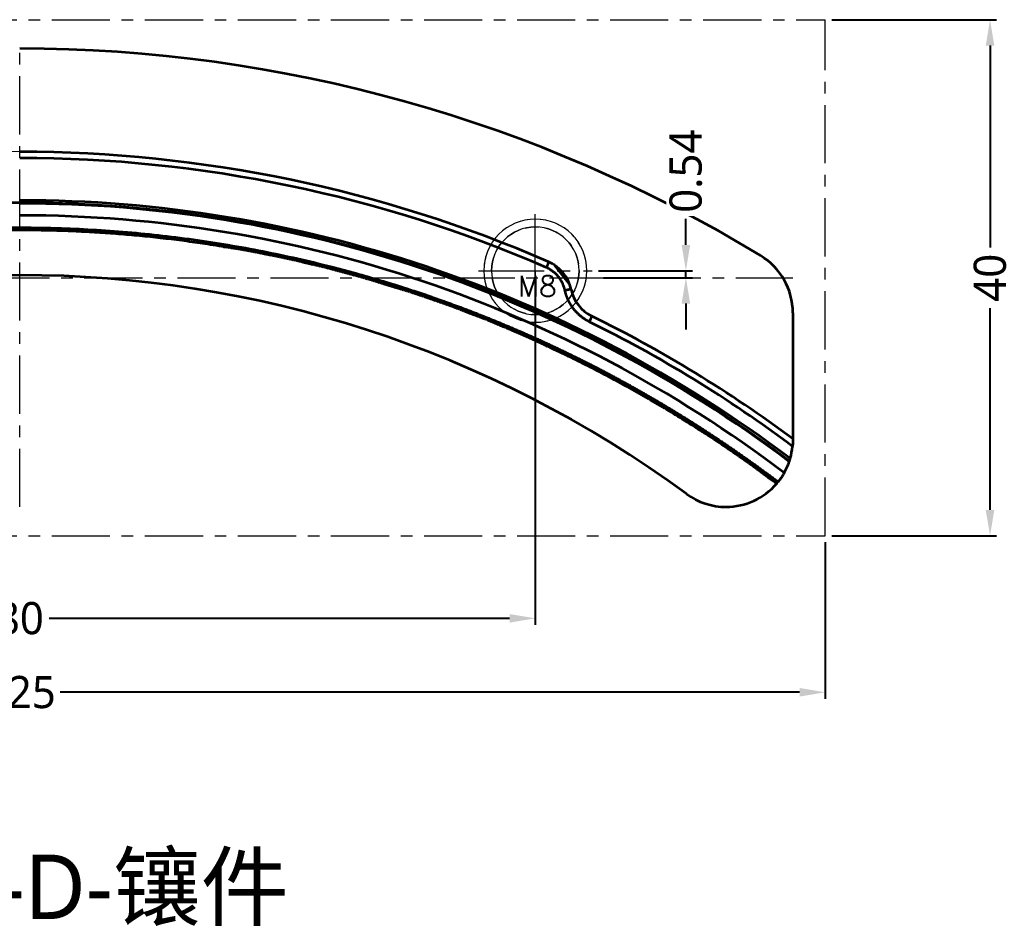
# Model space of a CAD drawing. Header units: millimetres. Extents: x -14 to 198, y 108 to 271.
# Drawn here: x 49.9 to 126.8, y 108.3 to 178.6 of the extents above; entities that cross this region are included whole.
import ezdxf
from ezdxf.lldxf.tags import DXFTag

# ---------------------------------------------------------------- set-up
doc = ezdxf.new("R2010")
doc.units = ezdxf.units.MM
doc.linetypes.add('CENTER', pattern=[50.8, 31.75, -6.35, 6.35, -6.35])
doc.linetypes.add('HIDDEN', pattern=[9.525, 6.35, -3.175])
doc.layers.add('4', color=7, linetype='Continuous', true_color=0xffffff)
doc.layers.add('dim', color=82, linetype='Continuous', lineweight=9)
doc.layers.add('screw', color=33, linetype='Continuous', lineweight=13)
doc.styles.add('Capful-A', font='')
doc.styles.add('TXT', font='txt.shx', dxfattribs={"bigfont": 'gbcbig.shx'})
doc.styles.get('Capful-A').set_extended_font_data('Microsoft YaHei')
tags = doc.linetypes.add('DASHED', pattern=[25.72, 12.86, -12.86]).pattern_tags.tags
tags[6:7] = [DXFTag(74, 4), DXFTag(75, 0), DXFTag(340, '0'), DXFTag(46, 0.0), DXFTag(50, 0.0), DXFTag(44, 0.0), DXFTag(45, 0.0)]
tags[4:5] = [DXFTag(74, 4), DXFTag(75, 0), DXFTag(340, '0'), DXFTag(46, 0.0), DXFTag(50, 0.0), DXFTag(44, 0.0), DXFTag(45, 0.0)]
doc.dimstyles.new('Capful-A-1.0', dxfattribs={"dimtxt": 2.5, "dimasz": 2.5, "dimexe": 1.5, "dimexo": 1, "dimgap": 1.5, "dimtad": 0, "dimdsep": 46, "dimtxsty": 'Capful-A', "dimcen": 0, "dimclrt": 7, "dimazin": 2, "dimtfac": 1, "dimtmove": 0, "dimatfit": 3, "dimfxl": 0, "dimtolj": 1, "dimtzin": 0, "dimarcsym": 0})

# ---------------------------------------------------------------- blocks, each defined once
blk = doc.blocks.new('screw_m8_g')
at = {"layer": 'screw', "color": 1, "linetype": 'CENTER', "ltscale": 0.16}
for p, q in [((0, -4.4), (0, 4.4)), ((-4.4, 0), (4.4, 0))]:
    blk.add_line(p, q, dxfattribs=at)
at = {"layer": 'screw', "color": 33, "linetype": 'HIDDEN', "ltscale": 0.16}
blk.add_circle((0, 0), 3.4, dxfattribs=at)
at = {"layer": 'screw', "color": 92, "linetype": 'HIDDEN', "ltscale": 0.16}
blk.add_arc((0, 0), 4, 270, 180, dxfattribs=at)
at = {"layer": 'screw', "color": 6, "style": 'TXT'}
blk.add_text('M8', height=1.6, dxfattribs=at).set_placement((-1.36, -2))
blk = doc.blocks.new('*D36')
at = {"layer": 'Defpoints', "color": 0, "transparency": 16777216}
for p in [(112.359, 178.607), (112.359, 138.607), (125.141, 138.607)]:
    blk.add_point(p, dxfattribs=at)
at = {"layer": 'dim', "color": 0, "lineweight": -2, "transparency": 16777216}
for p, q in [((112.859, 178.607), (125.641, 178.607)), ((125.141, 176.607), (125.141, 160.96)), ((125.141, 140.607), (125.141, 156.254)), ((112.859, 138.607), (125.641, 138.607))]:
    blk.add_line(p, q, dxfattribs=at)
at = {"layer": 'dim', "color": 0, "transparency": 16777216}
for points in [[(124.807, 176.607), (125.474, 176.607), (125.141, 178.607)], [(124.807, 140.607), (125.474, 140.607), (125.141, 138.607)]]:
    blk.add_solid(points, dxfattribs=at)
at = {"layer": 'dim', "color": 7, "transparency": 16777216, "insert": (125.141, 158.607), "char_height": 2.5, "attachment_point": 5, "rotation": 90, "style": 'Capful-A', "bg_fill": 3, "box_fill_scale": 1.1, "bg_fill_color": 256, "bg_fill_true_color": 13158600, "bg_fill_transparency": 0}
blk.add_mtext('\\A1;40', dxfattribs=at)
blk = doc.blocks.new('*D38')
at = {"layer": 'Defpoints', "color": 0, "transparency": 16777216}
for p in [(-12.641, 138.607), (112.359, 138.607), (112.359, 126.465)]:
    blk.add_point(p, dxfattribs=at)
at = {"layer": 'dim', "color": 0, "lineweight": -2, "transparency": 16777216}
for p, q in [((-12.641, 138.107), (-12.641, 125.966)), ((112.359, 138.107), (112.359, 125.966)), ((-10.641, 126.465), (46.742, 126.465)), ((110.359, 126.465), (52.977, 126.465))]:
    blk.add_line(p, q, dxfattribs=at)
at = {"layer": 'dim', "color": 0, "transparency": 16777216}
for points in [[(-10.641, 126.799), (-10.641, 126.132), (-12.641, 126.465)], [(110.359, 126.799), (110.359, 126.132), (112.359, 126.465)]]:
    blk.add_solid(points, dxfattribs=at)
at = {"layer": 'dim', "color": 7, "transparency": 16777216, "insert": (49.859, 126.465), "char_height": 2.5, "attachment_point": 5, "style": 'Capful-A', "bg_fill": 3, "box_fill_scale": 1.1, "bg_fill_color": 256, "bg_fill_true_color": 13158600, "bg_fill_transparency": 0}
blk.add_mtext('\\A1;125', dxfattribs=at)
blk = doc.blocks.new('*D39')
at = {"layer": 'Defpoints', "color": 0, "transparency": 16777216}
for p in [(9.86, 159.151), (89.859, 159.151), (89.859, 132.196)]:
    blk.add_point(p, dxfattribs=at)
at = {"layer": 'dim', "color": 0, "lineweight": -2, "transparency": 16777216}
for p, q in [((9.86, 158.652), (9.86, 131.696)), ((89.859, 158.652), (89.859, 131.696)), ((11.86, 132.196), (47.572, 132.196)), ((87.859, 132.196), (52.148, 132.196))]:
    blk.add_line(p, q, dxfattribs=at)
at = {"layer": 'dim', "color": 0, "transparency": 16777216}
for points in [[(11.86, 132.529), (11.86, 131.862), (9.86, 132.196)], [(87.859, 132.529), (87.859, 131.862), (89.859, 132.196)]]:
    blk.add_solid(points, dxfattribs=at)
at = {"layer": 'dim', "color": 7, "transparency": 16777216, "insert": (49.86, 132.196), "char_height": 2.5, "attachment_point": 5, "style": 'Capful-A', "bg_fill": 3, "box_fill_scale": 1.1, "bg_fill_color": 256, "bg_fill_true_color": 13158600, "bg_fill_transparency": 0}
blk.add_mtext('\\A1;80', dxfattribs=at)
blk = doc.blocks.new('*D40')
at = {"layer": 'Defpoints', "color": 0, "transparency": 16777216}
for p in [(94.259, 159.151), (94.646, 158.607), (101.542, 158.607)]:
    blk.add_point(p, dxfattribs=at)
at = {"layer": 'dim', "color": 0, "lineweight": -2, "transparency": 16777216}
for p, q in [((101.542, 161.151), (101.542, 163.172)), ((94.759, 159.151), (102.042, 159.151)), ((95.145, 158.607), (102.042, 158.607)), ((101.542, 158.607), (101.542, 159.151)), ((101.542, 156.607), (101.542, 154.607))]:
    blk.add_line(p, q, dxfattribs=at)
at = {"layer": 'dim', "color": 0, "transparency": 16777216}
for points in [[(101.209, 161.151), (101.876, 161.151), (101.542, 159.151)], [(101.209, 156.607), (101.876, 156.607), (101.542, 158.607)]]:
    blk.add_solid(points, dxfattribs=at)
at = {"layer": 'dim', "color": 7, "transparency": 16777216, "insert": (101.542, 166.872), "char_height": 2.5, "attachment_point": 5, "rotation": 90, "style": 'Capful-A', "bg_fill": 3, "box_fill_scale": 1.1, "bg_fill_color": 256, "bg_fill_true_color": 13158600, "bg_fill_transparency": 0}
blk.add_mtext('\\A1;0.54', dxfattribs=at)

msp = doc.modelspace()

# ---------------------------------------------------------------- linework, layer by layer
at = {"layer": '4', "color": 8, "linetype": 'DASHED', "lineweight": 18}
for p, q in [((89.859, 162.551), (89.859, 163.151)), ((89.859, 159.151), (89.859, 162.551)), ((90.907, 159.859), (90.907, 159.859)), ((91.378, 159.568), (91.344, 159.612)), ((89.859, 159.151), (89.859, 155.751)), ((92.546, 158.069), (92.509, 158.116)), ((89.859, 155.751), (89.859, 155.151)), ((94.27, 155.65), (94.269, 155.649))]:
    msp.add_line(p, q, dxfattribs=at)
at = {"layer": '4', "color": 7, "linetype": 'Continuous', "lineweight": 35}
for p, q in [((91.344, 159.612), (91.325, 159.636)), ((92.509, 158.116), (91.378, 159.568)), ((92.565, 158.044), (92.546, 158.069)), ((109.839, 155.892), (109.839, 146.111))]:
    msp.add_line(p, q, dxfattribs=at)
for centre, radius, start, end in [((49.859, 65.413), 110.96, 58.79815, 90), ((49.859, 65.413), 102.955, 66.51868, 90), ((49.859, 65.413), 102.477, 66.50792, 90), ((49.859, 65.413), 99.202, 52.94549, 90), ((49.859, 65.413), 99.011, 52.90566, 127.09434), ((49.859, 65.413), 99.001, 52.90371, 90), ((49.859, 65.413), 98.958, 52.89549, 90), ((49.859, 65.413), 98.032, 52.77182, 90), ((104.659, 155.892), 5.18, 0, 58.79815), ((49.859, 71.449), 87.361, 53.68891, 126.31109), ((49.859, 65.413), 100.547, 53.37784, 63.80423), ((49.859, 65.413), 100.07, 53.19087, 63.79553), ((104.659, 146.02), 5.18, 343.88659, 354.60181), ((104.659, 146.02), 5.18, 330.5041, 341.02661), ((104.659, 146.02), 5.18, 270, 319.31688), ((104.659, 146.02), 5.18, 233.68891, 270)]:
    msp.add_arc(centre, radius, start, end, dxfattribs=at)
at = {"layer": '4', "color": 8, "linetype": 'DASHED', "lineweight": 18}
for centre, radius, start, end in [((49.859, 65.413), 102.98, 66.62163, 113.38738), ((49.859, 65.413), 102.98, 66.50943, 90), ((89.859, 159.151), 4, 90, 270), ((89.859, 159.151), 4, 270, 90), ((89.859, 159.151), 3.4, 90, 270), ((89.859, 159.151), 3.4, 270, 90), ((49.859, 65.413), 100.572, 53.38842, 63.79564), ((49.859, 65.413), 100.573, 53.38849, 63.69318)]:
    msp.add_arc(centre, radius, start, end, dxfattribs=at)
at = {"layer": '4', "color": 7, "linetype": 'Continuous', "lineweight": 35}
for centre, major_axis, ratio, start_param, end_param in [((89.672, 157.073), (2.518, 1.674), 0.998057, 5.907596, 6.856626), ((95.584, 158.343), (2.567, 1.598), 0.9981, 2.795701, 3.697357)]:
    msp.add_ellipse(centre, major_axis=major_axis, ratio=ratio, start_param=start_param, end_param=end_param, dxfattribs=at)
for points, degree, knots in [([(-8.984, 142.782), (-7.477, 143.919), (-5.944, 145.008), (-2.83, 147.087), (-1.25, 148.078), (1.951, 149.96), (5.191, 151.743), (10.154, 154.118), (15.198, 156.194), (20.307, 157.97), (23.742, 158.957), (26.326, 159.623), (27.62, 159.938), (29.131, 160.274), (29.887, 160.433), (30.266, 160.511), (30.455, 160.55), (30.549, 160.569), (30.597, 160.578), (30.62, 160.583), (30.63, 160.585), (30.635, 160.586), (30.637, 160.587), (30.641, 160.587), (32.438, 160.948), (36.048, 161.567), (41.494, 162.189), (45.135, 162.399), (47.866, 162.481), (48.833, 162.496), (49.8, 162.497), (49.885, 162.497), (49.914, 162.497), (49.97, 162.497), (50.112, 162.497), (50.481, 162.495), (51.276, 162.488), (53.774, 162.441), (57.865, 162.219), (63.307, 161.618), (68.719, 160.711), (72.297, 159.902), (74.075, 159.447)], 3, [0, 0, 0, 0, 0.0625, 0.0625, 0.125, 0.125, 0.1875, 0.25, 0.3125, 0.375, 0.4375, 0.4375, 0.46875, 0.484375, 0.492187, 0.496094, 0.498047, 0.499023, 0.499512, 0.499756, 0.499878, 0.499878, 0.499939, 0.499939, 0.5, 0.5625, 0.625, 0.6875, 0.6875, 0.71875, 0.720703, 0.720703, 0.72168, 0.72168, 0.722656, 0.726562, 0.734375, 0.75, 0.8125, 0.875, 0.9375, 1, 1, 1, 1]), ([(108.587, 142.644), (108.304, 142.857), (107.692, 143.294), (107.06, 143.78), (106.414, 144.246), (105.76, 144.702), (105.104, 145.155), (104.446, 145.605), (103.786, 146.052), (103.119, 146.488), (102.44, 146.905), (102.433, 146.909), (102.426, 146.914), (102.418, 146.919), (102.411, 146.923), (102.404, 146.928), (102.397, 146.932), (102.39, 146.937), (102.382, 146.942), (102.375, 146.946), (102.368, 146.951), (102.361, 146.956), (102.353, 146.96), (102.346, 146.965), (102.339, 146.969), (102.332, 146.974), (102.324, 146.979), (96.768, 150.526), (90.785, 153.293), (90.777, 153.297), (90.769, 153.3), (90.762, 153.304), (90.754, 153.308), (90.746, 153.311), (90.738, 153.315), (90.73, 153.318), (90.723, 153.322), (90.715, 153.326), (90.707, 153.329), (90.699, 153.333), (90.691, 153.336), (90.684, 153.34), (90.676, 153.344), (90.668, 153.347), (90.66, 153.351), (89.942, 153.696), (89.216, 154.025), (88.484, 154.341), (87.751, 154.655), (87.014, 154.957), (86.283, 155.275), (85.538, 155.56), (84.792, 155.841), (84.049, 156.13), (83.305, 156.416), (82.553, 156.679), (81.799, 156.939), (81.044, 157.196), (80.289, 157.45), (79.529, 157.691), (78.765, 157.917), (78.749, 157.923), (78.732, 157.928), (78.716, 157.933), (78.699, 157.938), (78.683, 157.943), (78.667, 157.948), (78.65, 157.953), (78.634, 157.958), (78.617, 157.963), (78.601, 157.968), (78.584, 157.973), (78.568, 157.978), (78.552, 157.983), (78.535, 157.988), (78.519, 157.993), (78.486, 158.003), (78.47, 158.008), (78.453, 158.013), (78.437, 158.018), (78.42, 158.023), (78.404, 158.028), (78.388, 158.033), (78.371, 158.038), (78.355, 158.044), (78.338, 158.049), (78.322, 158.054), (78.306, 158.059), (78.289, 158.064), (78.273, 158.069), (78.256, 158.074), (78.24, 158.079), (77.48, 158.32), (76.716, 158.547), (75.948, 158.761), (75.18, 158.972), (74.41, 159.178), (73.639, 159.381), (72.863, 159.565), (72.087, 159.745), (71.313, 159.936), (70.534, 160.106), (69.753, 160.267), (68.972, 160.424), (68.19, 160.582), (67.406, 160.724), (66.621, 160.86), (65.833, 160.981), (65.824, 160.982), (65.816, 160.983), (65.807, 160.985), (65.799, 160.986), (65.79, 160.988), (65.782, 160.989), (65.774, 160.99), (65.765, 160.992), (65.757, 160.993), (65.748, 160.995), (65.74, 160.996), (65.731, 160.997), (65.723, 160.999), (65.714, 161), (65.706, 161.002), (65.697, 161.003), (59.195, 162.073), (52.608, 162.259), (49.319, 162.351), (46.031, 162.222), (46.014, 162.221), (45.997, 162.22), (45.98, 162.22), (45.963, 162.219), (45.946, 162.218), (45.928, 162.218), (45.911, 162.217), (45.894, 162.216), (45.104, 162.191), (44.315, 162.15), (43.526, 162.101), (42.738, 162.036), (41.949, 161.988), (41.161, 161.927), (40.373, 161.864), (39.585, 161.804), (39.57, 161.802), (39.556, 161.801), (39.542, 161.799), (39.527, 161.798), (39.513, 161.796), (39.499, 161.795), (39.484, 161.793), (39.453, 161.79), (39.437, 161.788), (39.42, 161.786), (39.403, 161.785), (39.387, 161.783), (39.37, 161.781), (39.353, 161.779), (39.337, 161.777), (38.556, 161.67), (37.775, 161.563), (36.994, 161.457), (36.215, 161.337), (35.434, 161.233), (34.655, 161.114), (33.877, 160.987), (33.102, 160.845), (33.085, 160.842), (33.068, 160.839), (33.051, 160.836), (33.034, 160.833), (33.017, 160.83), (33, 160.827), (32.983, 160.824), (32.95, 160.819), (32.933, 160.816), (32.916, 160.813), (32.899, 160.81), (32.882, 160.807), (32.865, 160.804), (32.848, 160.801), (32.832, 160.798), (32.054, 160.668), (31.28, 160.523), (30.506, 160.372), (29.735, 160.208), (28.964, 160.046), (28.195, 159.872), (27.428, 159.691), (26.665, 159.496), (26.648, 159.492), (26.631, 159.488), (26.615, 159.484), (26.598, 159.48), (26.581, 159.476), (26.565, 159.472), (26.548, 159.468), (26.523, 159.461), (26.515, 159.459), (26.507, 159.457), (26.498, 159.455), (26.49, 159.453), (26.482, 159.451), (26.473, 159.449), (26.465, 159.447), (26.457, 159.445), (26.448, 159.443), (26.44, 159.441), (26.432, 159.439), (26.423, 159.437), (26.415, 159.435), (26.407, 159.433), (26.398, 159.431), (25.615, 159.245), (24.835, 159.044), (24.057, 158.836), (23.281, 158.618), (22.506, 158.398), (21.734, 158.169), (20.964, 157.932), (20.197, 157.686), (19.43, 157.442), (18.665, 157.189), (17.903, 156.928), (17.144, 156.657), (16.386, 156.386), (15.631, 156.104), (14.88, 155.815), (14.133, 155.513), (14.125, 155.51), (14.117, 155.506), (14.109, 155.503), (14.101, 155.5), (14.093, 155.497), (14.085, 155.494), (14.077, 155.491), (14.069, 155.488), (14.061, 155.484), (14.053, 155.481), (14.045, 155.478), (14.038, 155.475), (14.03, 155.472), (14.022, 155.469), (14.014, 155.465), (13.998, 155.459), (13.99, 155.456), (13.982, 155.453), (13.974, 155.45), (13.966, 155.447), (13.958, 155.443), (13.95, 155.44), (13.942, 155.437), (13.934, 155.434), (13.926, 155.431), (13.918, 155.428), (13.91, 155.424), (13.902, 155.421), (13.894, 155.418), (13.886, 155.415), (13.878, 155.412), (13.135, 155.125), (12.396, 154.825), (11.661, 154.517), (10.93, 154.201), (10.199, 153.882), (9.473, 153.555), (8.749, 153.221), (8.029, 152.879), (7.309, 152.538), (6.593, 152.188), (5.88, 151.831), (5.172, 151.467), (4.464, 151.1), (3.761, 150.725), (3.061, 150.344), (2.367, 149.952), (2.352, 149.944), (2.337, 149.936), (2.322, 149.927), (2.307, 149.919), (2.292, 149.91), (2.277, 149.902), (2.262, 149.894), (2.247, 149.885), (2.233, 149.877), (2.218, 149.868), (2.203, 149.86), (2.188, 149.852), (2.173, 149.843), (2.158, 149.835), (2.143, 149.826), (2.086, 149.794), (2.044, 149.771), (2.002, 149.747), (1.96, 149.724), (1.918, 149.7), (1.877, 149.677), (1.835, 149.653), (1.793, 149.63), (0.874, 149.111), (-0.036, 148.577), (-0.941, 148.034), (-1.838, 147.477), (-2.731, 146.915), (-3.616, 146.34), (-4.496, 145.756), (-5.367, 145.161), (-5.406, 145.133), (-5.446, 145.106), (-5.485, 145.079), (-5.525, 145.051), (-5.564, 145.024), (-5.603, 144.997), (-5.643, 144.969), (-5.75, 144.895), (-5.818, 144.848), (-5.885, 144.801), (-5.953, 144.754), (-6.648, 144.268), (-7.338, 143.774), (-8.023, 143.274), (-8.703, 142.767), (-8.749, 142.734), (-8.796, 142.701), (-8.837, 142.671), (-8.871, 142.646)], 2, [0, 0, 0, 0.005619, 0.011939, 0.018261, 0.024583, 0.030905, 0.037227, 0.043549, 0.049871, 0.056193, 0.059387, 0.059455, 0.059523, 0.059591, 0.059659, 0.059727, 0.059795, 0.059863, 0.059931, 0.059999, 0.060067, 0.060135, 0.060204, 0.060272, 0.06034, 0.060442, 0.060442, 0.164867, 0.164867, 0.164969, 0.165037, 0.165105, 0.165173, 0.165241, 0.165309, 0.165377, 0.165445, 0.165513, 0.165581, 0.16565, 0.165718, 0.165786, 0.165854, 0.165922, 0.169116, 0.175437, 0.181759, 0.18808, 0.194403, 0.200725, 0.207047, 0.213369, 0.219691, 0.226012, 0.232334, 0.238657, 0.244978, 0.2513, 0.257621, 0.263942, 0.26717, 0.267307, 0.267443, 0.267579, 0.267715, 0.267851, 0.267987, 0.268123, 0.268259, 0.268396, 0.268532, 0.268668, 0.268804, 0.26894, 0.269076, 0.26928, 0.269485, 0.269621, 0.269757, 0.269893, 0.270029, 0.270165, 0.270301, 0.270438, 0.270574, 0.27071, 0.270846, 0.270982, 0.271118, 0.271254, 0.271391, 0.274619, 0.28094, 0.287262, 0.293584, 0.299906, 0.306227, 0.312549, 0.318871, 0.325193, 0.331515, 0.337837, 0.344159, 0.350481, 0.356803, 0.363124, 0.369445, 0.372639, 0.372708, 0.372776, 0.372844, 0.372912, 0.37298, 0.373048, 0.373116, 0.373184, 0.373252, 0.37332, 0.373388, 0.373456, 0.373524, 0.373592, 0.373695, 0.373695, 0.478081, 0.478081, 0.530291, 0.530291, 0.530495, 0.530631, 0.530766, 0.530902, 0.531038, 0.531174, 0.53131, 0.534515, 0.54079, 0.547064, 0.553338, 0.559612, 0.565886, 0.572161, 0.578435, 0.58163, 0.581744, 0.581859, 0.581973, 0.582088, 0.582202, 0.582317, 0.582489, 0.582688, 0.582821, 0.582953, 0.583086, 0.583219, 0.583352, 0.583485, 0.586679, 0.592935, 0.599191, 0.605447, 0.611702, 0.617958, 0.624215, 0.63047, 0.633666, 0.633802, 0.633938, 0.634074, 0.63421, 0.634346, 0.634482, 0.634686, 0.63489, 0.635026, 0.635162, 0.635298, 0.635434, 0.63557, 0.635706, 0.6389, 0.645154, 0.651409, 0.657663, 0.663918, 0.670172, 0.676427, 0.682681, 0.685875, 0.686011, 0.686147, 0.686283, 0.686419, 0.686555, 0.686691, 0.686895, 0.686997, 0.687065, 0.687133, 0.687201, 0.687269, 0.687337, 0.687405, 0.687473, 0.687541, 0.687609, 0.687677, 0.687744, 0.687812, 0.68788, 0.687948, 0.691176, 0.697564, 0.703952, 0.710341, 0.716729, 0.723117, 0.729506, 0.735894, 0.742282, 0.748671, 0.755059, 0.761448, 0.767836, 0.774224, 0.780613, 0.787001, 0.790228, 0.790296, 0.790364, 0.790432, 0.7905, 0.790568, 0.790636, 0.790704, 0.790772, 0.79084, 0.790908, 0.790976, 0.791044, 0.791112, 0.791179, 0.791281, 0.791383, 0.791452, 0.79152, 0.791588, 0.791656, 0.791724, 0.791792, 0.79186, 0.791928, 0.791996, 0.792064, 0.792132, 0.7922, 0.792268, 0.792336, 0.79553, 0.80185, 0.808171, 0.814492, 0.820813, 0.827133, 0.833454, 0.839775, 0.846096, 0.852416, 0.858737, 0.865058, 0.871379, 0.8777, 0.88402, 0.890341, 0.893569, 0.893705, 0.893841, 0.893977, 0.894114, 0.89425, 0.894386, 0.894522, 0.894658, 0.894794, 0.89493, 0.895066, 0.895203, 0.895339, 0.895475, 0.895679, 0.89625, 0.896631, 0.897012, 0.897393, 0.897774, 0.898155, 0.898536, 0.902914, 0.911288, 0.919663, 0.928037, 0.936412, 0.944787, 0.953162, 0.961536, 0.965914, 0.966295, 0.966676, 0.967057, 0.967438, 0.967819, 0.9682, 0.968771, 0.969751, 0.970404, 0.971058, 0.974751, 0.981486, 0.98822, 0.994954, 0.998547, 0.998997, 0.999448, 1, 1, 1]), ([(74.075, 159.447), (77.197, 158.645), (80.279, 157.688), (86.333, 155.475), (89.304, 154.218), (95.109, 151.416), (97.941, 149.871), (103.439, 146.508), (106.105, 144.691), (108.673, 142.746)], 3, [0, 0, 0, 0, 0.25, 0.25, 0.5, 0.5, 0.75, 0.75, 1, 1, 1, 1]), ([(74.075, 159.447), (74.126, 159.434), (74.229, 159.408), (74.383, 159.368), (74.538, 159.328), (74.692, 159.287), (74.846, 159.246), (75, 159.206), (75.155, 159.164), (75.309, 159.123), (75.463, 159.081), (75.617, 159.039), (75.771, 158.997), (75.925, 158.954), (76.079, 158.911), (76.233, 158.868), (76.387, 158.825), (76.541, 158.782), (76.695, 158.738), (76.849, 158.694), (77.003, 158.649), (77.157, 158.604), (77.311, 158.56), (77.465, 158.514), (77.618, 158.469), (77.772, 158.423), (77.926, 158.377), (78.079, 158.331), (78.233, 158.285), (78.387, 158.238), (78.54, 158.191), (78.694, 158.143), (78.847, 158.096), (79.001, 158.048), (79.154, 158), (79.307, 157.952), (79.461, 157.903), (79.614, 157.854), (79.767, 157.805), (79.921, 157.755), (80.074, 157.706), (80.227, 157.656), (80.38, 157.606), (80.533, 157.555), (80.686, 157.504), (80.839, 157.453), (80.992, 157.402), (81.145, 157.35), (81.298, 157.299), (81.451, 157.247), (81.603, 157.194), (81.756, 157.142), (81.909, 157.089), (82.062, 157.035), (82.214, 156.982), (82.367, 156.928), (82.519, 156.874), (82.672, 156.82), (82.824, 156.766), (82.976, 156.711), (83.129, 156.656), (83.281, 156.601), (83.433, 156.545), (83.585, 156.489), (83.737, 156.433), (83.889, 156.377), (84.041, 156.32), (84.193, 156.263), (84.345, 156.206), (84.497, 156.148), (84.649, 156.091), (84.801, 156.033), (84.952, 155.974), (85.104, 155.916), (85.256, 155.857), (85.407, 155.798), (85.559, 155.739), (85.71, 155.679), (85.861, 155.619), (86.013, 155.559), (86.164, 155.499), (86.315, 155.438), (86.466, 155.377), (86.617, 155.316), (86.768, 155.254), (86.919, 155.193), (87.07, 155.131), (87.221, 155.068), (87.371, 155.006), (87.522, 154.943), (87.673, 154.88), (87.823, 154.817), (87.974, 154.753), (88.124, 154.689), (88.275, 154.625), (88.425, 154.56), (88.575, 154.496), (88.725, 154.431), (88.875, 154.366), (89.025, 154.3), (89.175, 154.234), (89.325, 154.168), (89.475, 154.102), (89.625, 154.035), (89.774, 153.968), (89.924, 153.901), (90.073, 153.834), (90.223, 153.766), (90.372, 153.698), (90.521, 153.63), (90.671, 153.562), (90.82, 153.493), (90.969, 153.424), (91.118, 153.354), (91.267, 153.285), (91.416, 153.215), (91.564, 153.145), (91.713, 153.075), (91.862, 153.004), (92.01, 152.933), (92.159, 152.862), (92.307, 152.79), (92.455, 152.719), (92.604, 152.647), (92.752, 152.574), (92.9, 152.502), (93.048, 152.429), (93.196, 152.356), (93.344, 152.283), (93.491, 152.209), (93.639, 152.135), (93.786, 152.061), (93.934, 151.987), (94.081, 151.912), (94.229, 151.837), (94.376, 151.762), (94.523, 151.686), (94.67, 151.611), (94.817, 151.535), (94.964, 151.458), (95.111, 151.382), (95.257, 151.305), (95.404, 151.228), (95.55, 151.15), (95.697, 151.073), (95.843, 150.995), (95.989, 150.917), (96.135, 150.838), (96.281, 150.759), (96.427, 150.68), (96.573, 150.601), (96.719, 150.522), (96.865, 150.442), (97.01, 150.362), (97.156, 150.281), (97.301, 150.201), (97.446, 150.12), (97.591, 150.039), (97.736, 149.957), (97.881, 149.876), (98.026, 149.794), (98.171, 149.711), (98.316, 149.629), (98.46, 149.546), (98.605, 149.463), (98.749, 149.38), (98.893, 149.296), (99.037, 149.212), (99.181, 149.128), (99.325, 149.044), (99.469, 148.959), (99.613, 148.874), (99.757, 148.789), (99.9, 148.704), (100.043, 148.618), (100.187, 148.532), (100.33, 148.446), (100.473, 148.359), (100.616, 148.272), (100.759, 148.185), (100.902, 148.098), (101.044, 148.01), (101.187, 147.923), (101.329, 147.834), (101.471, 147.746), (101.614, 147.657), (101.756, 147.568), (101.898, 147.479), (102.04, 147.39), (102.181, 147.3), (102.323, 147.21), (102.464, 147.12), (102.606, 147.029), (102.747, 146.938), (102.888, 146.847), (103.029, 146.756), (103.17, 146.664), (103.311, 146.572), (103.451, 146.48), (103.592, 146.388), (103.732, 146.295), (103.873, 146.202), (104.013, 146.109), (104.153, 146.016), (104.293, 145.922), (104.433, 145.828), (104.572, 145.734), (104.712, 145.639), (104.851, 145.544), (104.991, 145.449), (105.13, 145.354), (105.269, 145.258), (105.408, 145.162), (105.547, 145.066), (105.685, 144.97), (105.824, 144.873), (105.962, 144.776), (106.1, 144.679), (106.239, 144.581), (106.377, 144.484), (106.514, 144.386), (106.652, 144.287), (106.79, 144.189), (106.927, 144.09), (107.065, 143.991), (107.202, 143.892), (107.339, 143.792), (107.476, 143.692), (107.613, 143.592), (107.749, 143.492), (107.886, 143.391), (108.022, 143.29), (108.158, 143.189), (108.294, 143.088), (108.43, 142.986), (108.566, 142.884), (108.657, 142.816), (108.702, 142.782)], 3, [0, 0, 0, 0, 0.00412, 0.00824, 0.012362, 0.016485, 0.02061, 0.024735, 0.028862, 0.032989, 0.037118, 0.041248, 0.045379, 0.049512, 0.053645, 0.05778, 0.061916, 0.066053, 0.070191, 0.07433, 0.07847, 0.082612, 0.086755, 0.090899, 0.095044, 0.09919, 0.103337, 0.107486, 0.111635, 0.115786, 0.119938, 0.124091, 0.128245, 0.132401, 0.136557, 0.140715, 0.144874, 0.149034, 0.153195, 0.157358, 0.161521, 0.165686, 0.169852, 0.174019, 0.178187, 0.182356, 0.186527, 0.190698, 0.194871, 0.199045, 0.20322, 0.207396, 0.211574, 0.215752, 0.219932, 0.224113, 0.228295, 0.232478, 0.236662, 0.240848, 0.245035, 0.249222, 0.253411, 0.257602, 0.261793, 0.265985, 0.270179, 0.274374, 0.27857, 0.282767, 0.286965, 0.291164, 0.295365, 0.299567, 0.30377, 0.307974, 0.312179, 0.316385, 0.320593, 0.324801, 0.329011, 0.333222, 0.337434, 0.341648, 0.345862, 0.350078, 0.354295, 0.358513, 0.362732, 0.366952, 0.371174, 0.375396, 0.37962, 0.383845, 0.388071, 0.392298, 0.396527, 0.400756, 0.404987, 0.409219, 0.413452, 0.417686, 0.421921, 0.426158, 0.430396, 0.434634, 0.438875, 0.443116, 0.447358, 0.451602, 0.455846, 0.460092, 0.464339, 0.468587, 0.472836, 0.477087, 0.481339, 0.485591, 0.489845, 0.494101, 0.498357, 0.502614, 0.506873, 0.511133, 0.515394, 0.519656, 0.523919, 0.528183, 0.532449, 0.536716, 0.540984, 0.545253, 0.549523, 0.553794, 0.558067, 0.562341, 0.566616, 0.570892, 0.575169, 0.579447, 0.583727, 0.588008, 0.59229, 0.596573, 0.600857, 0.605142, 0.609429, 0.613717, 0.618005, 0.622295, 0.626587, 0.630879, 0.635173, 0.639467, 0.643763, 0.64806, 0.652358, 0.656658, 0.660958, 0.66526, 0.669563, 0.673867, 0.678172, 0.682479, 0.686786, 0.691095, 0.695405, 0.699716, 0.704028, 0.708341, 0.712656, 0.716972, 0.721288, 0.725606, 0.729926, 0.734246, 0.738568, 0.74289, 0.747214, 0.751539, 0.755865, 0.760193, 0.764521, 0.768851, 0.773182, 0.777514, 0.781847, 0.786182, 0.790517, 0.794854, 0.799192, 0.803531, 0.807871, 0.812213, 0.816555, 0.820899, 0.825244, 0.82959, 0.833937, 0.838286, 0.842635, 0.846986, 0.851338, 0.855691, 0.860045, 0.864401, 0.868757, 0.873115, 0.877474, 0.881834, 0.886195, 0.890558, 0.894921, 0.899286, 0.903652, 0.908019, 0.912388, 0.916757, 0.921128, 0.9255, 0.929873, 0.934247, 0.938622, 0.942999, 0.947376, 0.951755, 0.956135, 0.960516, 0.964899, 0.969282, 0.973667, 0.978053, 0.98244, 0.986828, 0.991218, 0.995608, 1, 1, 1, 1]), ([(90.907, 159.859), (90.907, 159.859), (90.906, 159.856), (90.9, 159.845), (90.897, 159.836), (90.887, 159.813), (90.88, 159.798), (90.866, 159.765), (90.857, 159.746), (90.839, 159.703), (90.829, 159.679), (90.807, 159.629), (90.795, 159.602), (90.771, 159.547), (90.758, 159.518), (90.733, 159.458), (90.719, 159.428), (90.706, 159.398)], 3, [0, 0, 0, 0, 0.124431, 0.124431, 0.249512, 0.249512, 0.374593, 0.374593, 0.499675, 0.499675, 0.624756, 0.624756, 0.749837, 0.749837, 0.874919, 0.874919, 1, 1, 1, 1]), ([(92.519, 157.695), (92.519, 157.695), (92.519, 157.695), (92.509, 157.693), (92.498, 157.691), (92.475, 157.686), (92.463, 157.683), (92.424, 157.675), (92.396, 157.669), (92.334, 157.656), (92.301, 157.649), (92.233, 157.634), (92.197, 157.627), (92.161, 157.619)], 3, [0, 0, 0, 0, 0.000312, 0.000312, 0.125273, 0.125273, 0.250234, 0.250234, 0.500156, 0.500156, 0.750078, 0.750078, 1, 1, 1, 1]), ([(92.624, 157.718), (92.623, 157.718), (92.621, 157.717), (92.608, 157.714), (92.593, 157.711), (92.567, 157.706), (92.558, 157.704), (92.539, 157.7), (92.529, 157.698), (92.519, 157.695)], 3, [0, 0, 0, 0, 0.043431, 0.043431, 0.522015, 0.522015, 0.761307, 0.761307, 1, 1, 1, 1]), ([(94.048, 155.199), (93.689, 155.375), (93.071, 155.879), (92.583, 156.505), (92.413, 156.868), (92.245, 157.228), (92.161, 157.619)], 2, [0, 0, 0, 0.25, 0.5, 0.75, 0.75, 1, 1, 1]), ([(94.048, 155.199), (94.061, 155.226), (94.091, 155.287), (94.135, 155.377), (94.169, 155.446), (94.193, 155.494), (94.208, 155.525), (94.222, 155.553), (94.239, 155.588), (94.257, 155.624), (94.268, 155.646), (94.27, 155.65), (94.27, 155.65)], 3, [0, 0, 0, 0, 0.107967, 0.242926, 0.377885, 0.445365, 0.512844, 0.580324, 0.647803, 0.782762, 0.917721, 1, 1, 1, 1]), ([(109.839, 146.02), (109.839, 145.989), (109.839, 145.955), (109.838, 145.899), (109.837, 145.879), (109.836, 145.839), (109.835, 145.819), (109.833, 145.756), (109.83, 145.713), (109.826, 145.646), (109.824, 145.623), (109.82, 145.578), (109.818, 145.556), (109.816, 145.533)], 3, [0, 0, 0, 0, 0.25, 0.25, 0.375, 0.375, 0.5, 0.5, 0.75, 0.75, 0.875, 0.875, 1, 1, 1, 1]), ([(109.839, 146.112), (109.839, 146.112), (109.839, 146.111), (109.839, 146.1), (109.839, 146.086), (109.839, 146.064), (109.839, 146.056), (109.839, 146.039), (109.839, 146.03), (109.839, 146.02)], 3, [0, 0, 0, 0, 0.030185, 0.030185, 0.515093, 0.515093, 0.757546, 0.757546, 1, 1, 1, 1]), ([(109.572, 144.379), (109.572, 144.379), (109.572, 144.38), (109.573, 144.382), (109.574, 144.383), (109.575, 144.388), (109.577, 144.392), (109.579, 144.401), (109.58, 144.404), (109.583, 144.411), (109.584, 144.414), (109.586, 144.422), (109.588, 144.426), (109.59, 144.435), (109.592, 144.439), (109.596, 144.453), (109.6, 144.464), (109.606, 144.485), (109.61, 144.497), (109.615, 144.515), (109.617, 144.521), (109.621, 144.533), (109.623, 144.539), (109.628, 144.558), (109.632, 144.57), (109.636, 144.583)], 3, [0, 0, 0, 0, 0.0625, 0.0625, 0.125, 0.125, 0.25, 0.25, 0.3125, 0.3125, 0.375, 0.375, 0.4375, 0.4375, 0.5, 0.5, 0.625, 0.625, 0.75, 0.75, 0.8125, 0.8125, 0.875, 0.875, 1, 1, 1, 1]), ([(109.168, 143.47), (109.099, 143.349), (109.026, 143.231), (108.87, 143.001), (108.788, 142.889), (108.702, 142.782)], 3, [0, 0, 0, 0, 0.5, 0.5, 1, 1, 1, 1]), ([(108.587, 142.644), (108.595, 142.653), (108.603, 142.662), (108.619, 142.681), (108.626, 142.69), (108.641, 142.707), (108.648, 142.716), (108.662, 142.732), (108.668, 142.74), (108.674, 142.747)], 3, [0, 0, 0, 0, 0.25, 0.25, 0.5, 0.5, 0.75, 0.75, 1, 1, 1, 1]), ([(108.702, 142.782), (108.698, 142.777), (108.694, 142.772), (108.684, 142.76), (108.679, 142.753), (108.673, 142.746)], 3, [0, 0, 0, 0, 0.5, 0.5, 1, 1, 1, 1])]:
    msp.add_open_spline(points, degree=degree, knots=knots, dxfattribs=at)
for points, degree in [([(92.161, 157.619), (92.099, 157.912), (91.84, 158.451), (91.461, 158.915), (90.984, 159.277), (90.709, 159.397)], 2), ([(109.572, 144.379), (109.567, 144.365), (109.563, 144.35), (109.558, 144.336)], 3)]:
    msp.add_open_spline(points, degree=degree, dxfattribs=at)
at = {"layer": '4', "color": 8, "linetype": 'DASHED', "lineweight": 18}
for points in [[(90.907, 159.859), (90.898, 159.853), (90.89, 159.848), (90.881, 159.842)], [(92.653, 157.724), (92.644, 157.719), (92.636, 157.713), (92.628, 157.708)], [(94.269, 155.649), (94.261, 155.644), (94.253, 155.639), (94.245, 155.634)]]:
    msp.add_open_spline(points, degree=3, dxfattribs=at)
for points, knots in [([(92.652, 157.724), (92.65, 157.733), (92.646, 157.752), (92.64, 157.78), (92.633, 157.808), (92.626, 157.836), (92.619, 157.864), (92.611, 157.892), (92.604, 157.92), (92.596, 157.948), (92.587, 157.976), (92.579, 158.003), (92.57, 158.031), (92.561, 158.059), (92.551, 158.086), (92.541, 158.114), (92.531, 158.141), (92.521, 158.168), (92.511, 158.196), (92.5, 158.223), (92.489, 158.25), (92.477, 158.277), (92.466, 158.304), (92.454, 158.33), (92.442, 158.357), (92.429, 158.384), (92.417, 158.41), (92.404, 158.436), (92.391, 158.463), (92.377, 158.489), (92.363, 158.515), (92.349, 158.541), (92.335, 158.566), (92.321, 158.592), (92.306, 158.618), (92.291, 158.643), (92.276, 158.668), (92.26, 158.693), (92.244, 158.718), (92.228, 158.743), (92.212, 158.768), (92.195, 158.793), (92.178, 158.817), (92.161, 158.841), (92.144, 158.866), (92.126, 158.89), (92.108, 158.913), (92.09, 158.937), (92.072, 158.96), (92.053, 158.984), (92.035, 159.007), (92.016, 159.03), (91.996, 159.053), (91.977, 159.075), (91.957, 159.098), (91.937, 159.12), (91.917, 159.142), (91.896, 159.164), (91.875, 159.186), (91.854, 159.207), (91.833, 159.229), (91.812, 159.25), (91.79, 159.271), (91.768, 159.292), (91.746, 159.312), (91.724, 159.332), (91.701, 159.353), (91.679, 159.372), (91.656, 159.392), (91.633, 159.412), (91.609, 159.431), (91.586, 159.45), (91.562, 159.469), (91.538, 159.487), (91.514, 159.506), (91.489, 159.524), (91.465, 159.541), (91.44, 159.559), (91.415, 159.577), (91.39, 159.594), (91.364, 159.611), (91.339, 159.627), (91.313, 159.644), (91.287, 159.66), (91.261, 159.676), (91.235, 159.691), (91.208, 159.707), (91.182, 159.722), (91.155, 159.737), (91.128, 159.751), (91.101, 159.766), (91.074, 159.78), (91.046, 159.794), (91.019, 159.807), (90.991, 159.821), (90.963, 159.834), (90.935, 159.846), (90.916, 159.854), (90.907, 159.859)], [0, 0, 0, 0, 0.010067, 0.020141, 0.030222, 0.04031, 0.050406, 0.06051, 0.07062, 0.080739, 0.090864, 0.100997, 0.111137, 0.121284, 0.131439, 0.141601, 0.151771, 0.161948, 0.172132, 0.182324, 0.192523, 0.202729, 0.212943, 0.223164, 0.233392, 0.243628, 0.253871, 0.264122, 0.274379, 0.284645, 0.294917, 0.305197, 0.315485, 0.325779, 0.336081, 0.346391, 0.356708, 0.367032, 0.377364, 0.387702, 0.398049, 0.408402, 0.418764, 0.429132, 0.439508, 0.449891, 0.460282, 0.47068, 0.481085, 0.491498, 0.501918, 0.512345, 0.52278, 0.533222, 0.543672, 0.554129, 0.564593, 0.575065, 0.585544, 0.596031, 0.606525, 0.617026, 0.627535, 0.638051, 0.648574, 0.659105, 0.669644, 0.680189, 0.690742, 0.701303, 0.711871, 0.722446, 0.733029, 0.743619, 0.754216, 0.764821, 0.775433, 0.786053, 0.79668, 0.807314, 0.817956, 0.828605, 0.839262, 0.849926, 0.860597, 0.871276, 0.881962, 0.892656, 0.903357, 0.914066, 0.924781, 0.935505, 0.946235, 0.956974, 0.967719, 0.978472, 0.989232, 1, 1, 1, 1]), ([(94.267, 155.607), (94.055, 155.712), (93.665, 155.96), (93.172, 156.462), (92.806, 157.062), (92.661, 157.501), (92.612, 157.732)], [0, 0, 0, 0, 0.250135, 0.500069, 0.749997, 1, 1, 1, 1]), ([(92.653, 157.724), (92.655, 157.724), (92.653, 157.724), (92.642, 157.722), (92.634, 157.72), (92.624, 157.718)], [0, 0, 0, 0, 0.523766, 0.523766, 1, 1, 1, 1]), ([(92.653, 157.724), (92.655, 157.715), (92.658, 157.697), (92.665, 157.669), (92.671, 157.642), (92.678, 157.615), (92.685, 157.588), (92.692, 157.561), (92.7, 157.534), (92.707, 157.507), (92.715, 157.48), (92.723, 157.454), (92.732, 157.427), (92.741, 157.4), (92.75, 157.374), (92.759, 157.347), (92.768, 157.321), (92.778, 157.295), (92.788, 157.268), (92.798, 157.242), (92.809, 157.216), (92.819, 157.19), (92.83, 157.164), (92.842, 157.139), (92.853, 157.113), (92.865, 157.087), (92.877, 157.062), (92.889, 157.037), (92.901, 157.011), (92.914, 156.986), (92.927, 156.961), (92.94, 156.936), (92.953, 156.911), (92.967, 156.887), (92.981, 156.862), (92.995, 156.838), (93.009, 156.813), (93.024, 156.789), (93.038, 156.765), (93.053, 156.741), (93.069, 156.717), (93.084, 156.694), (93.1, 156.67), (93.116, 156.647), (93.132, 156.624), (93.148, 156.6), (93.165, 156.577), (93.181, 156.555), (93.198, 156.532), (93.216, 156.509), (93.233, 156.487), (93.251, 156.465), (93.269, 156.443), (93.287, 156.421), (93.305, 156.399), (93.324, 156.378), (93.342, 156.356), (93.361, 156.335), (93.38, 156.314), (93.4, 156.293), (93.419, 156.273), (93.439, 156.252), (93.459, 156.232), (93.479, 156.212), (93.499, 156.192), (93.52, 156.172), (93.541, 156.153), (93.562, 156.133), (93.583, 156.114), (93.604, 156.095), (93.625, 156.076), (93.647, 156.058), (93.669, 156.039), (93.691, 156.021), (93.713, 156.003), (93.736, 155.985), (93.758, 155.968), (93.781, 155.95), (93.804, 155.933), (93.827, 155.916), (93.85, 155.899), (93.874, 155.883), (93.897, 155.867), (93.921, 155.85), (93.945, 155.835), (93.969, 155.819), (93.993, 155.804), (94.017, 155.788), (94.042, 155.773), (94.067, 155.759), (94.091, 155.744), (94.116, 155.73), (94.142, 155.716), (94.167, 155.702), (94.192, 155.689), (94.218, 155.675), (94.243, 155.662), (94.261, 155.654), (94.269, 155.649)], [0, 0, 0, 0, 0.010253, 0.020509, 0.030768, 0.041031, 0.051297, 0.061566, 0.071839, 0.082115, 0.092394, 0.102677, 0.112963, 0.123253, 0.133545, 0.143842, 0.154141, 0.164444, 0.17475, 0.18506, 0.195373, 0.205689, 0.216009, 0.226332, 0.236659, 0.246989, 0.257323, 0.267659, 0.278, 0.288343, 0.298691, 0.309041, 0.319395, 0.329753, 0.340114, 0.350478, 0.360846, 0.371217, 0.381592, 0.39197, 0.402352, 0.412737, 0.423126, 0.433518, 0.443914, 0.454313, 0.464716, 0.475122, 0.485531, 0.495945, 0.506361, 0.516782, 0.527205, 0.537633, 0.548064, 0.558498, 0.568936, 0.579377, 0.589823, 0.600271, 0.610723, 0.621179, 0.631638, 0.642101, 0.652568, 0.663038, 0.673512, 0.683989, 0.69447, 0.704954, 0.715442, 0.725934, 0.736429, 0.746928, 0.757431, 0.767937, 0.778447, 0.78896, 0.799477, 0.809998, 0.820522, 0.831051, 0.841582, 0.852118, 0.862657, 0.873199, 0.883746, 0.894296, 0.90485, 0.915407, 0.925968, 0.936533, 0.947102, 0.957674, 0.96825, 0.978829, 0.989413, 1, 1, 1, 1]), ([(109.839, 146.143), (109.839, 146.143), (109.839, 146.143), (109.839, 146.14), (109.839, 146.136), (109.839, 146.129), (109.839, 146.121), (109.839, 146.117), (109.839, 146.112)], [0, 0, 0, 0, 0.249901, 0.249901, 0.51076, 0.771618, 0.771618, 1, 1, 1, 1])]:
    msp.add_open_spline(points, degree=3, knots=knots, dxfattribs=at)
at = {"layer": 'screw', "color": 1, "linetype": 'CENTER', "ltscale": 0.142134}
for p, q in [((-12.641, 178.607), (112.359, 178.607)), ((112.359, 138.607), (112.359, 178.607)), ((49.859, 140.84), (49.859, 176.374)), ((-10.121, 158.607), (109.839, 158.607)), ((-12.641, 138.607), (112.359, 138.607))]:
    msp.add_line(p, q, dxfattribs=at)

# ---------------------------------------------------------------- block references
at = {"layer": 'screw'}
msp.add_blockref('screw_m8_g', (89.859, 159.151), dxfattribs=at)

# ---------------------------------------------------------------- texts
at = {"insert": (33.228, 113.873), "char_height": 5, "attachment_point": 1, "style": 'Capful-A'}
msp.add_mtext_dynamic_manual_height_columns('2139-D-镶件', width=125.74072, gutter_width=12.5, heights=[0], dxfattribs=at)

# ---------------------------------------------------------------- next in the draw order: dimensions: what is measured, and where the dimension line sits
at = {"layer": 'dim'}
dim = msp.add_linear_dim(base=(125.141, 138.607), p1=(112.359, 178.607), p2=(112.359, 138.607), angle=90, dimstyle='Capful-A-1.0', override={"dimasz": 2, "dimexe": 0.49975, "dimexo": 0.49975, "dimgap": 0.49975}, dxfattribs=at)
dim.commit()
dim.dimension.update_dxf_attribs({"geometry": '*D36', "text_midpoint": (125.141, 158.607)})
dim = msp.add_linear_dim(base=(101.542, 158.607), p1=(94.259, 159.151), p2=(94.646, 158.607), angle=90, dimstyle='Capful-A-1.0', override={"dimasz": 2, "dimexe": 0.49975, "dimexo": 0.49975, "dimgap": 0.49975}, dxfattribs=at)
dim.commit()
dim.dimension.update_dxf_attribs({"geometry": '*D40', "text_midpoint": (101.542, 166.872), "dimtype": 160})

# ---------------------------------------------------------------- next in the draw order: dimensions: what is measured, and where the dimension line sits
dim = msp.add_linear_dim(base=(112.359, 126.465), p1=(-12.641, 138.607), p2=(112.359, 138.607), dimstyle='Capful-A-1.0', override={"dimasz": 2, "dimexe": 0.49975, "dimexo": 0.49975, "dimgap": 0.49975}, dxfattribs=at)
dim.commit()
dim.dimension.update_dxf_attribs({"geometry": '*D38', "text_midpoint": (49.859, 126.465)})

# ---------------------------------------------------------------- next in the draw order: dimensions: what is measured, and where the dimension line sits
dim = msp.add_linear_dim(base=(89.859, 132.196), p1=(9.86, 159.151), p2=(89.859, 159.151), dimstyle='Capful-A-1.0', override={"dimasz": 2, "dimexe": 0.49975, "dimexo": 0.49975, "dimgap": 0.49975}, dxfattribs=at)
dim.commit()
dim.dimension.update_dxf_attribs({"geometry": '*D39', "text_midpoint": (49.86, 132.196)})

doc.saveas('drawing.dxf')
